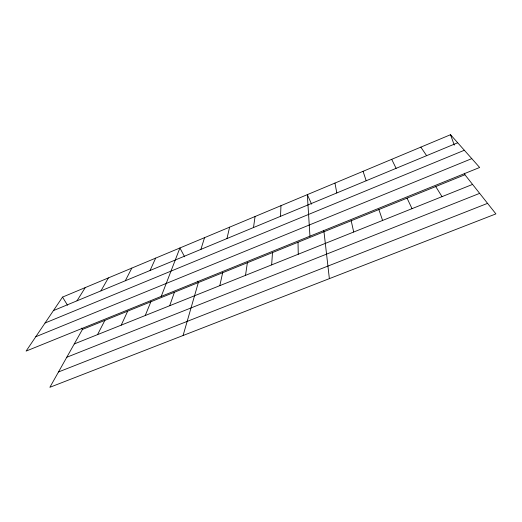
<?xml version="1.0" encoding="UTF-8"?>
<svg xmlns="http://www.w3.org/2000/svg" width="522" height="522" viewBox="0 0 522 522"><rect width="100%" height="100%" fill="white"/><g stroke="black" fill="none" stroke-linecap="round" stroke-linejoin="round"><path stroke-width="0.78" d="M280.497 216.33L280.98 205.668M271.662 264.882L272.484 252.576M253.496 227.54L255.075 216.513M245.516 275.355L247.369 262.736M219.814 285.651L222.659 272.732M226.966 238.554L229.602 227.174M183.091 335.502L198.347 282.565L197.597 281.156M200.892 249.379L204.552 237.66M169.689 305.729L174.426 292.242M161.239 296.379L179.914 247.97L184.625 256.817M145.246 315.516L150.878 301.762M150.068 270.481L155.673 258.116M121.202 325.147L127.707 311.132M97.542 334.622L104.889 320.358M125.3 280.764L131.825 268.099M464.926 174.746L82.43 329.447L49.871 387.298L495.9 213.896L464.926 174.746L464.371 173.219M100.942 290.878L108.354 277.919M76.982 300.822L85.262 287.589M62.529 297.103L26.1 351.091L479.646 167.477L450.532 134.702L62.529 297.103L67.514 305.207M53.42 310.603L457.696 142.767M45.042 323.014L464.345 150.258M35.783 336.742L471.784 158.629M74.268 343.946L472.567 184.41M66.777 357.257L479.653 193.362M58.503 371.958L487.561 203.358M420.843 147.132L426.611 155.673M435.726 186.556L442.017 196.644M81.621 328.129L82.43 329.447M391.696 159.327L396.113 168.332M407.049 198.158L412.034 208.656M311.588 204.135L307.327 194.641L309.951 236.179M323.34 230.332L323.979 231.755L329.375 278.637M450.532 134.702L454.277 145.129M378.874 209.55L382.6 220.447M363.071 171.314L366.183 180.762M351.189 220.747L353.701 232.022M334.954 183.078L336.814 192.951M298.016 242.254L298.258 254.227"/></g></svg>
